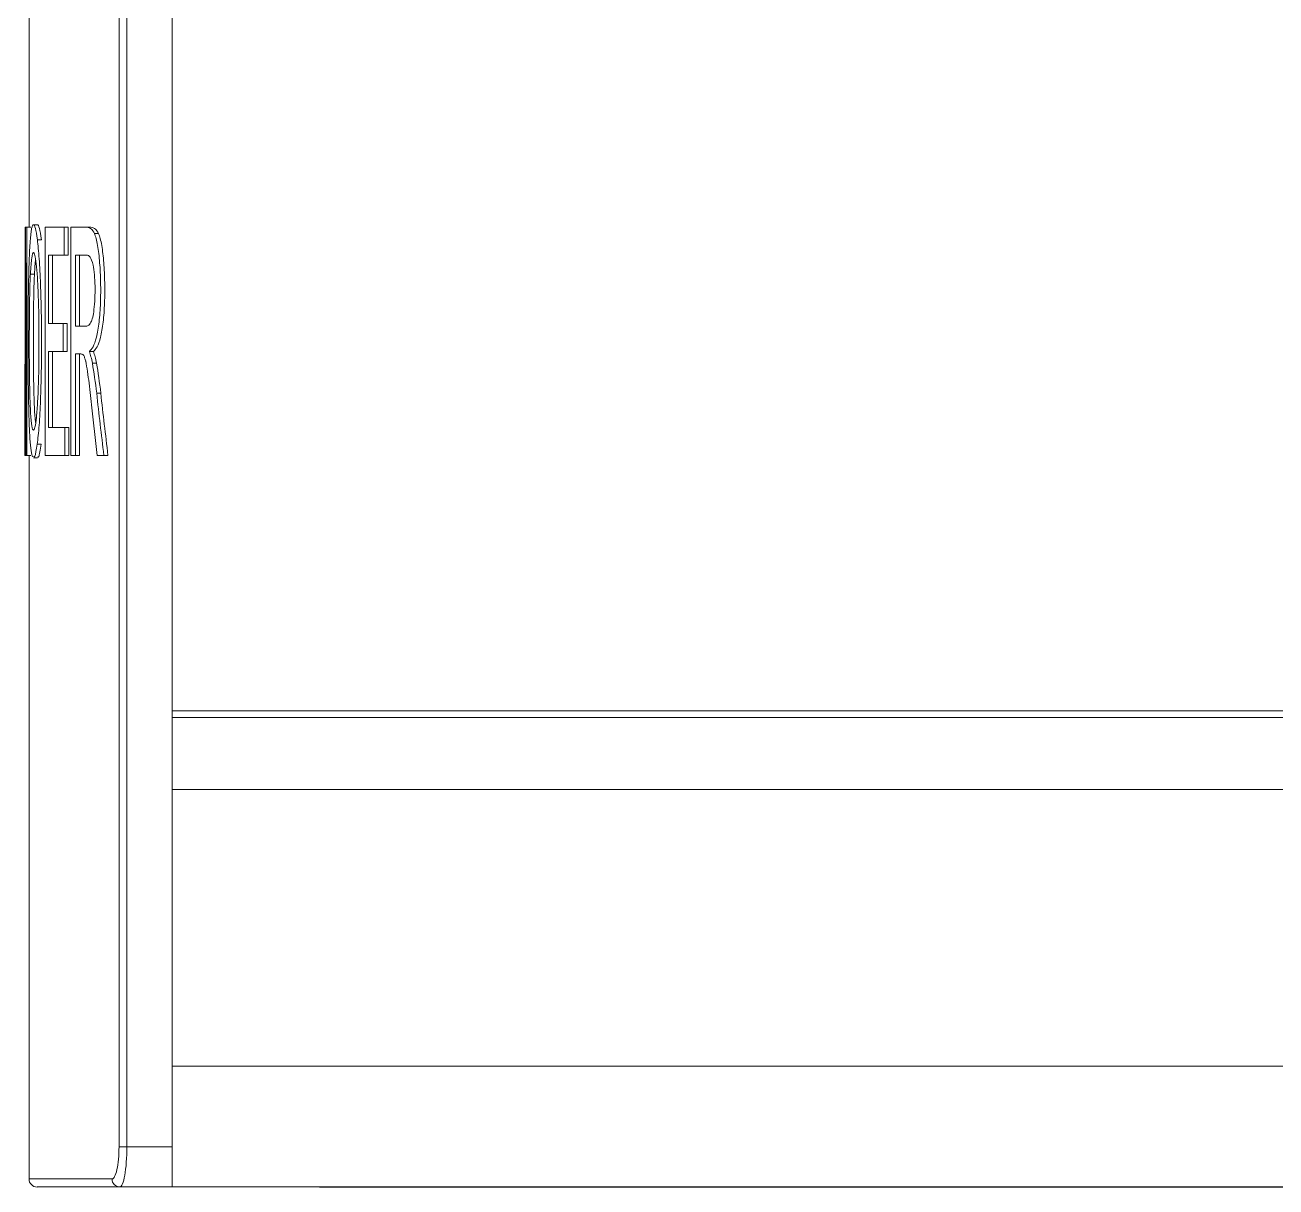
# Model space of a CAD drawing. Extents: x -976302 to -776254, y 5665 to 231437.
# Drawn here: x -803728.7 to -803572.5, y 88286.9 to 88432 of the extents above; entities that cross this region are included whole.
import ezdxf

# ---------------------------------------------------------------- set-up
doc = ezdxf.new("R2010")
doc.units = 0
doc.header["$LTSCALE"] = 1000
doc.header["$MEASUREMENT"] = 0
doc.layers.add('暖通', color=7, linetype='Continuous')

# ---------------------------------------------------------------- blocks, each defined once
blk = doc.blocks.new('*U22')
at = {"color": 5, "linetype": 'Continuous', "lineweight": 15}
for p, q in [((-24583.709, -16947.857), (-24583.709, -16965.715)), ((-24581.493, -16988.361), (-24581.493, -16948.651)), ((-24581.299, -16948.651), (-24581.299, -16988.361)), ((-24580.184, -16958.456), (-24580.184, -16979.251)), ((-24583.792, -16965.715), (-24583.802, -16965.715)), ((-24583.792, -16965.715), (-24583.765, -16965.715)), ((-24583.765, -16965.715), (-24583.765, -16971.333)), ((-24583.666, -16965.715), (-24583.765, -16965.715)), ((-24583.5, -16965.651), (-24583.599, -16965.651)), ((-24583.309, -16971.333), (-24583.309, -16965.715)), ((-24583.309, -16965.715), (-24582.845, -16965.715)), ((-24582.845, -16965.715), (-24582.845, -16966.402)), ((-24582.745, -16965.715), (-24582.845, -16965.715)), ((-24582.745, -16966.402), (-24582.745, -16965.715)), ((-24582.678, -16971.333), (-24582.678, -16965.715)), ((-24581.997, -16965.871), (-24582.098, -16965.871)), ((-24583.404, -16966.022), (-24583.504, -16966.022)), ((-24582.845, -16966.402), (-24583.233, -16966.402)), ((-24583.233, -16966.402), (-24583.233, -16968.087)), ((-24583.133, -16968.087), (-24583.133, -16966.402)), ((-24582.745, -16966.402), (-24582.845, -16966.402)), ((-24582.287, -16966.402), (-24582.566, -16966.402)), ((-24582.566, -16966.402), (-24582.566, -16968.149)), ((-24582.465, -16968.149), (-24582.465, -16966.402)), ((-24583.784, -16971.333), (-24583.784, -16966.589)), ((-24583.575, -16966.866), (-24583.675, -16966.866)), ((-24583.233, -16968.087), (-24582.87, -16968.087)), ((-24582.87, -16968.087), (-24582.87, -16968.774)), ((-24582.77, -16968.087), (-24582.87, -16968.087)), ((-24582.77, -16968.774), (-24582.77, -16968.087)), ((-24582.566, -16968.149), (-24582.317, -16968.149)), ((-24582.308, -16968.149), (-24582.317, -16968.149)), ((-24582.87, -16968.774), (-24583.233, -16968.774)), ((-24583.233, -16968.774), (-24583.233, -16970.647)), ((-24583.133, -16970.647), (-24583.133, -16968.774)), ((-24582.77, -16968.774), (-24582.87, -16968.774)), ((-24582.434, -16968.835), (-24582.566, -16968.835)), ((-24582.566, -16968.835), (-24582.566, -16971.333)), ((-24582.465, -16971.333), (-24582.465, -16968.835)), ((-24582.121, -16968.774), (-24582.222, -16968.774)), ((-24583.808, -16969.272), (-24583.808, -16971.333)), ((-24582.047, -16969.063), (-24582.148, -16969.063)), ((-24581.941, -16969.803), (-24582.043, -16969.803)), ((-24583.233, -16970.647), (-24582.828, -16970.647)), ((-24582.828, -16970.647), (-24582.828, -16971.333)), ((-24582.728, -16970.647), (-24582.828, -16970.647)), ((-24582.728, -16971.333), (-24582.728, -16970.647)), ((-24583.407, -16971.056), (-24583.507, -16971.056)), ((-24583.805, -16971.333), (-24583.808, -16971.333)), ((-24583.784, -16971.333), (-24583.805, -16971.333)), ((-24583.765, -16971.333), (-24583.784, -16971.333)), ((-24583.666, -16971.333), (-24583.765, -16971.333)), ((-24583.709, -16971.333), (-24583.709, -16989.155)), ((-24583.599, -16971.397), (-24583.499, -16971.397)), ((-24582.828, -16971.333), (-24583.309, -16971.333)), ((-24582.728, -16971.333), (-24582.828, -16971.333)), ((-24582.566, -16971.333), (-24582.678, -16971.333)), ((-24582.465, -16971.333), (-24582.566, -16971.333)), ((-24581.866, -16971.333), (-24582.031, -16971.333)), ((-24581.765, -16971.333), (-24581.866, -16971.333)), ((-24580.184, -16979.562), (-24580.184, -16979.251)), ((-24580.184, -16986.375), (-24580.184, -16979.562)), ((-24580.184, -16986.738), (-24580.184, -16986.375)), ((-24580.184, -16986.738), (-24580.184, -16988.361)), ((-24581.493, -16988.361), (-24581.299, -16988.361)), ((-24581.299, -16988.361), (-24580.184, -16988.361)), ((-24580.184, -16988.361), (-24580.184, -16989.353)), ((-24583.709, -16989.155), (-24581.665, -16989.155)), ((-24581.471, -16989.353), (-24583.51, -16989.353)), ((-24580.184, -16989.353), (-24581.471, -16989.353))]:
    blk.add_line(p, q, dxfattribs=at)
at = {"color": 7, "linetype": 'Continuous', "lineweight": 15}
for p, q in [((-24580.184, -16977.627), (-23580.184, -16977.627)), ((-24580.184, -16977.788), (-23580.184, -16977.788)), ((-24580.184, -16989.353), (-23580.184, -16989.353))]:
    blk.add_line(p, q, dxfattribs=at)
at = {"color": 253, "linetype": 'Continuous', "lineweight": 15, "true_color": 0x9e9e9e}
for p, q in [((-24580.184, -16979.562), (-23580.184, -16979.562)), ((-24580.184, -16986.375), (-23580.184, -16986.375))]:
    blk.add_line(p, q, dxfattribs=at)
at = {"color": 5, "linetype": 'Continuous', "lineweight": 15}
for centre, radius, start, end in [((-24583.51, -16989.155), 0.199, 180, 270), ((-24581.469, -16989.157), 0.196, 179.3794, 269.3656)]:
    blk.add_arc(centre, radius, start, end, dxfattribs=at)
for centre, major_axis, ratio, start_param, end_param in [((-24489.399, -16971.651), (0, -324.332), 0.291088, 4.694088, 4.70608), ((-24489.399, -16974.016), (0, -328.506), 0.287389, 4.68978, 4.704223), ((-24489.399, -16938.099), (0, -164.72), 0.573149, 4.906071, 4.915546), ((-24489.399, -16938.099), (0, -164.547), 0.573149, 4.906278, 4.915763), ((-24489.399, -16939.668), (0, -163.957), 0.575816, 4.899471, 4.906738)]:
    blk.add_ellipse(centre, major_axis=major_axis, ratio=ratio, start_param=start_param, end_param=end_param, dxfattribs=at)
for points, knots in [([(-24583.802, -16965.715), (-24583.805, -16966.512), (-24583.807, -16967.707), (-24583.808, -16968.902), (-24583.808, -16969.699), (-24583.808, -16970.097), (-24583.807, -16970.498)], [0, 0, 0, 0, 0.5, 0.75, 0.75, 1, 1, 1, 1]), ([(-24583.72, -16969.988), (-24583.724, -16969.771), (-24583.727, -16969.546), (-24583.731, -16969.082), (-24583.732, -16968.839), (-24583.732, -16968.356), (-24583.732, -16968.116), (-24583.729, -16967.641), (-24583.726, -16967.403), (-24583.718, -16966.954), (-24583.713, -16966.739), (-24583.699, -16966.36), (-24583.691, -16966.189), (-24583.675, -16965.985), (-24583.67, -16965.925), (-24583.658, -16965.823), (-24583.651, -16965.781), (-24583.631, -16965.682), (-24583.615, -16965.653), (-24583.599, -16965.651)], [0, 0, 0, 0, 0.125, 0.125, 0.25, 0.25, 0.375, 0.375, 0.5, 0.5, 0.625, 0.625, 0.75, 0.75, 0.8125, 0.8125, 0.875, 0.875, 1, 1, 1, 1]), ([(-24583.599, -16965.651), (-24583.584, -16965.653), (-24583.568, -16965.683), (-24583.536, -16965.807), (-24583.519, -16965.901), (-24583.504, -16966.022)], [0, 0, 0, 0, 0.5, 0.5, 1, 1, 1, 1]), ([(-24583.404, -16966.022), (-24583.42, -16965.901), (-24583.436, -16965.807), (-24583.469, -16965.683), (-24583.485, -16965.653), (-24583.5, -16965.651)], [0, 0, 0, 0, 0.5, 0.5, 1, 1, 1, 1]), ([(-24582.678, -16965.715), (-24582.59, -16965.715), (-24582.498, -16965.715), (-24582.376, -16965.715), (-24582.352, -16965.715), (-24582.302, -16965.715), (-24582.276, -16965.714), (-24582.225, -16965.726), (-24582.199, -16965.738), (-24582.148, -16965.783), (-24582.123, -16965.815), (-24582.098, -16965.871)], [0, 0, 0, 0, 0.5, 0.5, 0.625, 0.625, 0.75, 0.75, 0.875, 0.875, 1, 1, 1, 1]), ([(-24581.997, -16965.871), (-24582.022, -16965.814), (-24582.048, -16965.783), (-24582.099, -16965.738), (-24582.125, -16965.726), (-24582.176, -16965.714), (-24582.201, -16965.715), (-24582.251, -16965.715), (-24582.374, -16965.715), (-24582.49, -16965.715), (-24582.577, -16965.715)], [0, 0, 0, 0, 0.125, 0.125, 0.25, 0.25, 0.375, 0.375, 0.5, 1, 1, 1, 1]), ([(-24582.098, -16965.871), (-24582.068, -16965.936), (-24582.042, -16966.037), (-24581.999, -16966.287), (-24581.982, -16966.435), (-24581.957, -16966.744), (-24581.949, -16966.91), (-24581.943, -16967.243), (-24581.944, -16967.412), (-24581.956, -16967.742), (-24581.968, -16967.902), (-24581.993, -16968.118), (-24582.002, -16968.186), (-24582.023, -16968.312), (-24582.035, -16968.371), (-24582.074, -16968.525), (-24582.103, -16968.602), (-24582.162, -16968.714), (-24582.192, -16968.75), (-24582.222, -16968.774)], [0, 0, 0, 0, 0.125, 0.125, 0.25, 0.25, 0.375, 0.375, 0.5, 0.5, 0.625, 0.625, 0.6875, 0.6875, 0.75, 0.75, 0.875, 0.875, 1, 1, 1, 1]), ([(-24582.121, -16968.774), (-24582.091, -16968.75), (-24582.061, -16968.714), (-24582.002, -16968.604), (-24581.973, -16968.526), (-24581.922, -16968.323), (-24581.9, -16968.193), (-24581.867, -16967.906), (-24581.855, -16967.744), (-24581.843, -16967.415), (-24581.842, -16967.244), (-24581.848, -16966.91), (-24581.856, -16966.744), (-24581.88, -16966.437), (-24581.897, -16966.288), (-24581.94, -16966.038), (-24581.967, -16965.936), (-24581.997, -16965.871)], [0, 0, 0, 0, 0.125, 0.125, 0.25, 0.25, 0.375, 0.375, 0.5, 0.5, 0.625, 0.625, 0.75, 0.75, 0.875, 0.875, 1, 1, 1, 1]), ([(-24583.504, -16966.022), (-24583.488, -16966.151), (-24583.472, -16966.308), (-24583.452, -16966.59), (-24583.446, -16966.691), (-24583.435, -16966.899), (-24583.43, -16967.007), (-24583.417, -16967.341), (-24583.411, -16967.579), (-24583.402, -16968.057), (-24583.401, -16968.301), (-24583.401, -16968.79), (-24583.403, -16969.032), (-24583.411, -16969.509), (-24583.418, -16969.746), (-24583.431, -16970.081), (-24583.436, -16970.189), (-24583.447, -16970.397), (-24583.453, -16970.498), (-24583.467, -16970.683), (-24583.474, -16970.769), (-24583.49, -16970.924), (-24583.498, -16970.995), (-24583.507, -16971.056)], [0, 0, 0, 0, 0.125, 0.125, 0.1875, 0.1875, 0.25, 0.25, 0.375, 0.375, 0.5, 0.5, 0.625, 0.625, 0.75, 0.75, 0.8125, 0.8125, 0.875, 0.875, 0.9375, 0.9375, 1, 1, 1, 1]), ([(-24583.599, -16966.338), (-24583.615, -16966.34), (-24583.63, -16966.384), (-24583.649, -16966.519), (-24583.655, -16966.576), (-24583.665, -16966.708), (-24583.67, -16966.783), (-24583.675, -16966.866)], [0, 0, 0, 0, 0.5, 0.5, 0.75, 0.75, 1, 1, 1, 1]), ([(-24583.482, -16967.378), (-24583.487, -16967.225), (-24583.494, -16967.079), (-24583.511, -16966.822), (-24583.521, -16966.71), (-24583.542, -16966.525), (-24583.554, -16966.454), (-24583.577, -16966.362), (-24583.588, -16966.34), (-24583.599, -16966.338)], [0, 0, 0, 0, 0.25, 0.25, 0.5, 0.5, 0.75, 0.75, 1, 1, 1, 1]), ([(-24582.133, -16966.647), (-24582.154, -16966.548), (-24582.18, -16966.487), (-24582.233, -16966.416), (-24582.26, -16966.403), (-24582.287, -16966.402)], [0, 0, 0, 0, 0.5, 0.5, 1, 1, 1, 1]), ([(-24583.575, -16966.866), (-24583.573, -16966.824), (-24583.568, -16966.739), (-24583.559, -16966.617), (-24583.552, -16966.552), (-24583.548, -16966.516)], [0, 0, 0, 0, 0.305234, 0.613147, 1, 1, 1, 1]), ([(-24582.11, -16967.74), (-24582.099, -16967.656), (-24582.092, -16967.563), (-24582.084, -16967.37), (-24582.082, -16967.269), (-24582.086, -16967.069), (-24582.091, -16966.972), (-24582.108, -16966.793), (-24582.119, -16966.715), (-24582.133, -16966.647)], [0, 0, 0, 0, 0.25, 0.25, 0.5, 0.5, 0.75, 0.75, 1, 1, 1, 1]), ([(-24583.675, -16966.866), (-24583.683, -16967.012), (-24583.688, -16967.195), (-24583.696, -16967.576), (-24583.698, -16967.779), (-24583.701, -16968.189), (-24583.702, -16968.394), (-24583.702, -16968.805), (-24583.701, -16969.012), (-24583.697, -16969.421), (-24583.694, -16969.617), (-24583.684, -16969.986), (-24583.677, -16970.148), (-24583.66, -16970.427), (-24583.65, -16970.536), (-24583.627, -16970.68), (-24583.614, -16970.71), (-24583.6, -16970.709)], [0, 0, 0, 0, 0.125, 0.125, 0.25, 0.25, 0.375, 0.375, 0.5, 0.5, 0.625, 0.625, 0.75, 0.75, 0.875, 0.875, 1, 1, 1, 1]), ([(-24583.547, -16970.526), (-24583.553, -16970.476), (-24583.569, -16970.351), (-24583.586, -16969.966), (-24583.6, -16969.344), (-24583.603, -16968.5), (-24583.599, -16967.684), (-24583.588, -16967.125), (-24583.578, -16966.927), (-24583.575, -16966.866)], [0, 0, 0, 0, 0.0837872, 0.2114429, 0.3557565, 0.5727412, 0.8092179, 0.9416913, 1, 1, 1, 1]), ([(-24583.6, -16970.709), (-24583.588, -16970.71), (-24583.575, -16970.688), (-24583.55, -16970.582), (-24583.538, -16970.499), (-24583.515, -16970.278), (-24583.505, -16970.147), (-24583.488, -16969.846), (-24583.481, -16969.682), (-24583.471, -16969.339), (-24583.468, -16969.158), (-24583.464, -16968.797), (-24583.463, -16968.616), (-24583.464, -16968.253), (-24583.466, -16968.069), (-24583.471, -16967.715), (-24583.476, -16967.543), (-24583.482, -16967.378)], [0, 0, 0, 0, 0.125, 0.125, 0.25, 0.25, 0.375, 0.375, 0.5, 0.5, 0.625, 0.625, 0.75, 0.75, 0.875, 0.875, 1, 1, 1, 1]), ([(-24582.184, -16968.055), (-24582.169, -16968.027), (-24582.154, -16967.986), (-24582.129, -16967.88), (-24582.118, -16967.814), (-24582.11, -16967.74)], [0, 0, 0, 0, 0.5, 0.5, 1, 1, 1, 1]), ([(-24582.317, -16968.149), (-24582.295, -16968.151), (-24582.272, -16968.147), (-24582.228, -16968.121), (-24582.205, -16968.1), (-24582.184, -16968.055)], [0, 0, 0, 0, 0.5, 0.5, 1, 1, 1, 1]), ([(-24582.434, -16968.835), (-24582.434, -16968.835), (-24582.433, -16968.836), (-24582.432, -16968.836), (-24582.421, -16968.837), (-24582.41, -16968.84), (-24582.398, -16968.844), (-24582.391, -16968.847), (-24582.383, -16968.85), (-24582.376, -16968.856), (-24582.373, -16968.858), (-24582.371, -16968.86), (-24582.368, -16968.863)], [0.0012473596, 0.0012473596, 0.0012473596, 0.0012473596, 0.0012592377, 0.0012592377, 0.0012592377, 0.0014581139, 0.0014581139, 0.0014581139, 0.0015907625, 0.0015907625, 0.0015907625, 0.0016339415, 0.0016339415, 0.0016339415, 0.0016339415]), ([(-24582.313, -16969.016), (-24582.315, -16969.011), (-24582.316, -16969.005), (-24582.318, -16969), (-24582.325, -16968.974), (-24582.332, -16968.951), (-24582.34, -16968.93), (-24582.344, -16968.916), (-24582.349, -16968.903), (-24582.355, -16968.891), (-24582.359, -16968.881), (-24582.364, -16968.871), (-24582.368, -16968.863)], [0.0008677277, 0.0008677277, 0.0008677277, 0.0008677277, 0.0008988786, 0.0008988786, 0.0008988786, 0.0010412531, 0.0010412531, 0.0010412531, 0.0011360045, 0.0011360045, 0.0011360045, 0.0012210171, 0.0012210171, 0.0012210171, 0.0012210171]), ([(-24582.222, -16968.774), (-24582.209, -16968.815), (-24582.196, -16968.858), (-24582.171, -16968.953), (-24582.159, -16969.004), (-24582.148, -16969.063)], [0, 0, 0, 0, 0.5, 0.5, 1, 1, 1, 1]), ([(-24582.047, -16969.063), (-24582.058, -16969.004), (-24582.07, -16968.953), (-24582.095, -16968.858), (-24582.108, -16968.815), (-24582.121, -16968.774)], [0, 0, 0, 0, 0.5, 0.5, 1, 1, 1, 1]), ([(-24582.161, -16970.163), (-24582.183, -16969.959), (-24582.206, -16969.756), (-24582.243, -16969.459), (-24582.255, -16969.362), (-24582.282, -16969.176), (-24582.296, -16969.085), (-24582.313, -16969.016)], [0, 0, 0, 0, 0.5, 0.5, 0.75, 0.75, 1, 1, 1, 1]), ([(-24583.807, -16970.498), (-24583.807, -16970.447), (-24583.807, -16970.396), (-24583.807, -16970.345), (-24583.807, -16970.247), (-24583.807, -16970.149), (-24583.807, -16970.051), (-24583.807, -16969.952), (-24583.806, -16969.852), (-24583.806, -16969.753), (-24583.806, -16969.703), (-24583.806, -16969.654), (-24583.806, -16969.605)], [0.0024888748, 0.0024888748, 0.0024888748, 0.0024888748, 0.0026489224, 0.0026489224, 0.0026489224, 0.0029559204, 0.0029559204, 0.0029559204, 0.0032681774, 0.0032681774, 0.0032681774, 0.0034226971, 0.0034226971, 0.0034226971, 0.0034226971]), ([(-24583.624, -16971.371), (-24583.636, -16971.344), (-24583.648, -16971.293), (-24583.668, -16971.141), (-24583.677, -16971.039), (-24583.694, -16970.798), (-24583.7, -16970.656), (-24583.712, -16970.342), (-24583.716, -16970.171), (-24583.72, -16969.988)], [0, 0, 0, 0, 0.25, 0.25, 0.5, 0.5, 0.75, 0.75, 1, 1, 1, 1]), ([(-24583.507, -16971.056), (-24583.527, -16971.186), (-24583.559, -16971.388), (-24583.588, -16971.37), (-24583.599, -16971.364)], [0, 0, 0, 0, 0.643546, 1, 1, 1, 1]), ([(-24583.499, -16971.37), (-24583.49, -16971.375), (-24583.461, -16971.39), (-24583.429, -16971.191), (-24583.407, -16971.056)], [0, 0, 0, 0, 0.325538, 1, 1, 1, 1]), ([(-24581.665, -16989.155), (-24581.643, -16989.155), (-24581.621, -16989.135), (-24581.58, -16989.057), (-24581.561, -16988.999), (-24581.513, -16988.78), (-24581.493, -16988.573), (-24581.493, -16988.361)], [0, 0, 0, 0, 0.25, 0.25, 0.5, 0.5, 1, 1, 1, 1]), ([(-24581.299, -16988.361), (-24581.299, -16988.625), (-24581.319, -16988.883), (-24581.367, -16989.157), (-24581.386, -16989.229), (-24581.427, -16989.328), (-24581.449, -16989.353), (-24581.471, -16989.353)], [0, 0, 0, 0, 0.5, 0.5, 0.75, 0.75, 1, 1, 1, 1])]:
    blk.add_open_spline(points, degree=3, knots=knots, dxfattribs=at)
for points in [[(-24582.043, -16969.803), (-24582.074, -16969.539), (-24582.109, -16969.288), (-24582.148, -16969.063)], [(-24581.941, -16969.803), (-24581.972, -16969.539), (-24582.007, -16969.288), (-24582.047, -16969.063)]]:
    blk.add_open_spline(points, degree=3, dxfattribs=at)

msp = doc.modelspace()

# ---------------------------------------------------------------- linework, layer by layer
at = {"layer": '暖通', "color": 7}
msp.add_line((-803543.46, 88286.94), (-803691.91, 88286.94), dxfattribs=at)
msp.add_line((-803543.46, 88286.94), (-803691.91, 88286.94), dxfattribs=at)

# ---------------------------------------------------------------- block references
at = {"layer": '暖通', "color": 7, "xscale": 5.068799998611212, "yscale": 5.068799998611212, "zscale": 5.068799998611212}
msp.add_blockref('*U22', (-679118.28, 174402.58), dxfattribs=at)
msp.add_blockref('*U22', (-679118.28, 174402.58), dxfattribs=at)

doc.saveas('drawing.dxf')
